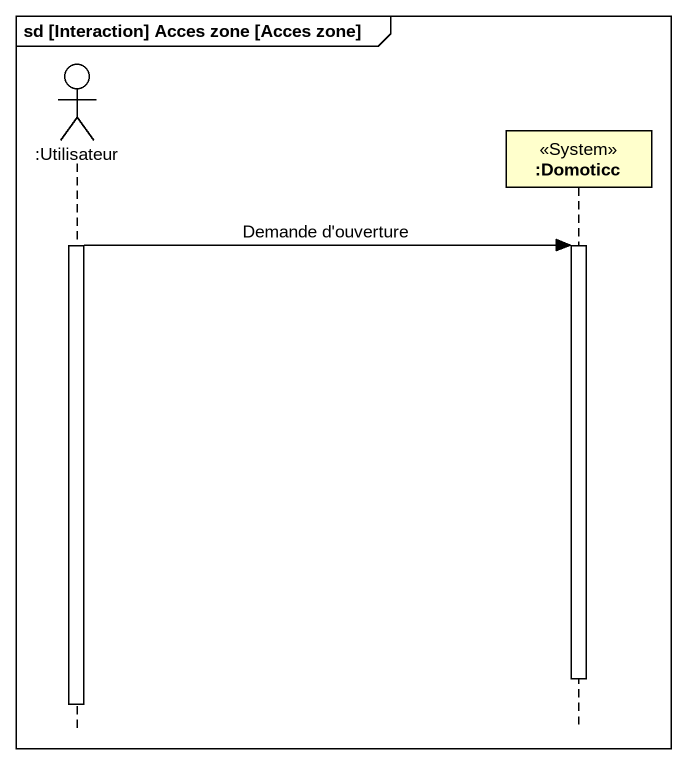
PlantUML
@startuml
mainframe sd [Interaction] Acces zone [Acces zone]
hide footbox
actor ":Utilisateur" as Utilisateur
participant ":Domoticc" as Domoticc <<System>>

activate Utilisateur
Utilisateur -> Domoticc : Demande d'ouverture
activate Domoticc
deactivate Domoticc
deactivate Utilisateur
@enduml
